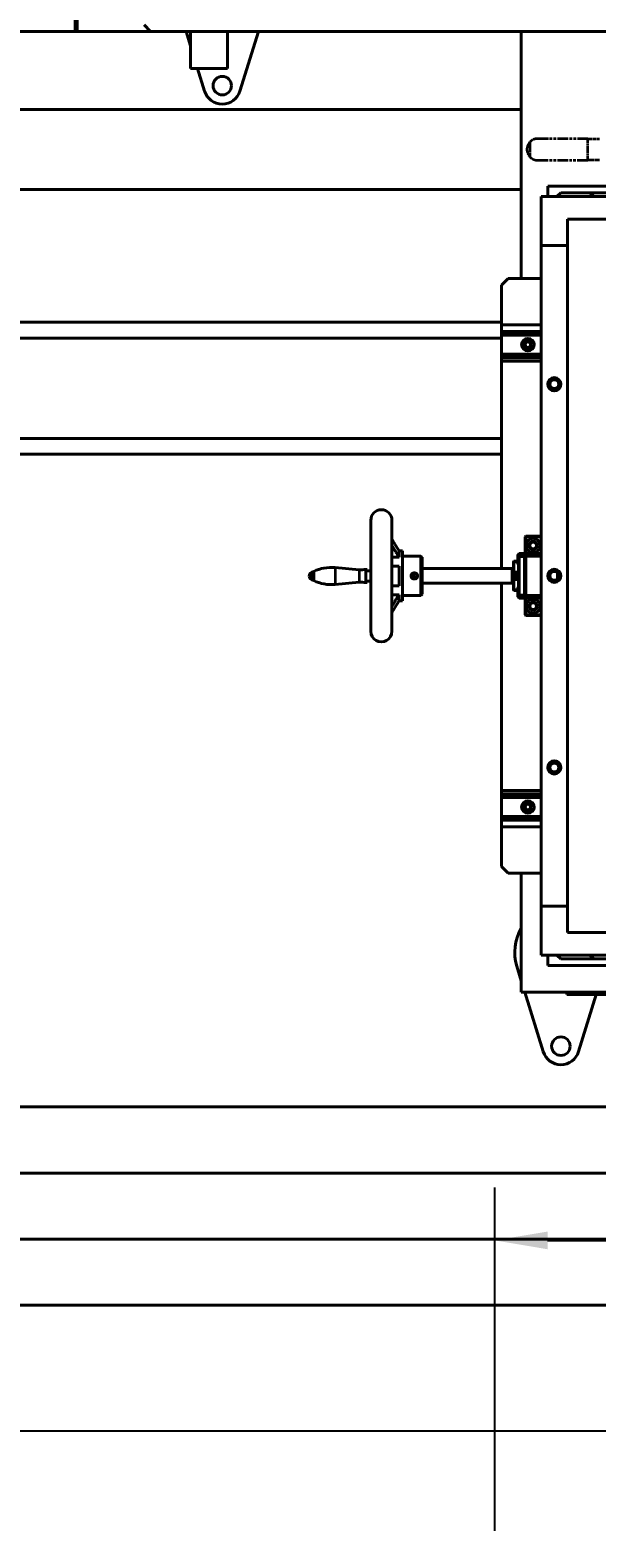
# Model space of a CAD drawing. Header units: millimetres. Extents: x 0 to 11890, y 0 to 8410.
# Drawn here: x 6135 to 6564, y 4682 to 5811 of the extents above; entities that cross this region are included whole.
import ezdxf

# ---------------------------------------------------------------- set-up
doc = ezdxf.new("R2010")
doc.units = ezdxf.units.MM
doc.header["$LTSCALE"] = 10
doc.linetypes.add('DOUBLE_DASH_CHAIN', pattern=[1.2403, 0.6614, -0.0827, 0.1654, -0.0827, 0.1654, -0.0827])
for name, color, linetype, lineweight in [('가시적인 것(ISO)', 3, 'Continuous', 40), ('가시적인 좁은 것(ISO)', 3, 'Continuous', 35), ('참조(ISO)', 6, 'DOUBLE_DASH_CHAIN', 35), ('치수(ISO)', 2, 'Continuous', 25)]:
    doc.layers.add(name, color=color, linetype=linetype, lineweight=lineweight)
doc.styles.add('치수 텍스트_PSTEK_POSCO', font='isocp.shx')
doc.dimstyles.new('치수_PSTEK_POSCO', dxfattribs={"dimscale": 10, "dimtxt": 3, "dimasz": 2, "dimexe": 2, "dimexo": 2.5, "dimgap": 1, "dimtad": 1, "dimrnd": 1e-08, "dimdsep": 46, "dimtxsty": '치수 텍스트_PSTEK_POSCO', "dimcen": 0.09, "dimdle": 10, "dimclrd": 7, "dimclre": 7, "dimclrt": 2, "dimadec": 1, "dimazin": 2, "dimtfac": 1, "dimtmove": 0, "dimatfit": 3, "dimfxl": 0, "dimtolj": 1, "dimlwd": -1, "dimlwe": -1, "dimarcsym": 0})

# ---------------------------------------------------------------- blocks, each defined once
blk = doc.blocks.new('*D25')
at = {"layer": 'Defpoints', "color": 0}
for p in [(7986.8, 6194.6), (6486.8, 4104.6), (8567.9, 4104.6)]:
    blk.add_point(p, dxfattribs=at)
at = {"layer": '치수(ISO)', "color": 7}
for p, q in [((8036.8, 6194.6), (8607.9, 6194.6)), ((8567.9, 6154.6), (8567.9, 4144.6)), ((6536.8, 4104.6), (8607.9, 4104.6))]:
    blk.add_line(p, q, dxfattribs=at)
for points in [[(8561.2, 6154.6), (8574.5, 6154.6), (8567.9, 6194.6)], [(8561.2, 4144.6), (8574.5, 4144.6), (8567.9, 4104.6)]]:
    blk.add_solid(points, dxfattribs=at)
at = {"layer": '치수(ISO)', "color": 2, "insert": (8517.9, 5073.7), "char_height": 60, "attachment_point": 4, "rotation": 90, "style": '치수 텍스트_PSTEK_POSCO'}
blk.add_mtext('\\A1;2090', dxfattribs=at)
blk = doc.blocks.new('*D26')
at = {"layer": 'Defpoints', "color": 0}
for p in [(7066.8, 4894.6), (7066.8, 4694.6), (6486.8, 4104.6)]:
    blk.add_point(p, dxfattribs=at)
at = {"layer": '치수(ISO)', "color": 7}
for p, q in [((6486.8, 4154.6), (6486.8, 4934.6)), ((7066.8, 4744.6), (7066.8, 4934.6)), ((6526.8, 4894.6), (7026.8, 4894.6))]:
    blk.add_line(p, q, dxfattribs=at)
for points in [[(6526.8, 4901.3), (6526.8, 4887.9), (6486.8, 4894.6)], [(7026.8, 4901.3), (7026.8, 4887.9), (7066.8, 4894.6)]]:
    blk.add_solid(points, dxfattribs=at)
at = {"layer": '치수(ISO)', "color": 2, "insert": (6722.8, 4944.6), "char_height": 60, "attachment_point": 4, "style": '치수 텍스트_PSTEK_POSCO'}
blk.add_mtext('\\A1;580', dxfattribs=at)
blk = doc.blocks.new('*D37')
at = {"layer": 'Defpoints', "color": 0}
for p in [(6781.8, 5127.6), (4568.3, 5027.6), (6781.8, 4750.5)]:
    blk.add_point(p, dxfattribs=at)
at = {"layer": '치수(ISO)', "color": 7}
for p, q in [((6781.8, 5077.6), (6781.8, 4710.5)), ((4568.3, 4977.6), (4568.3, 4710.5)), ((4608.3, 4750.5), (6741.8, 4750.5))]:
    blk.add_line(p, q, dxfattribs=at)
for points in [[(4608.3, 4757.1), (4608.3, 4743.8), (4568.3, 4750.5)], [(6741.8, 4757.1), (6741.8, 4743.8), (6781.8, 4750.5)]]:
    blk.add_solid(points, dxfattribs=at)
at = {"layer": '치수(ISO)', "color": 2, "insert": (5574.1, 4800.5), "char_height": 60, "attachment_point": 4, "style": '치수 텍스트_PSTEK_POSCO'}
blk.add_mtext('\\A1;2213.5', dxfattribs=at)

msp = doc.modelspace()

# ---------------------------------------------------------------- linework, layer by layer
at = {"layer": '가시적인 것(ISO)'}
for p, q in [((6168.826, 5809.597), (6168.826, 6579.597)), ((6170.326, 5809.597), (6170.326, 6579.597)), ((6226.076, 5809.597), (6221.076, 5814.597)), ((6168.826, 5809.597), (5203.826, 5809.597)), ((6170.326, 5809.597), (6168.826, 5809.597)), ((6226.076, 5809.597), (6170.326, 5809.597)), ((6226.076, 5809.597), (7281.076, 5809.597)), ((6256.326, 5798.776), (6252.976, 5809.597)), ((6256.326, 5809.597), (6256.326, 5781.597)), ((6284.326, 5809.597), (6284.326, 5781.597)), ((6307.677, 5809.597), (6293.7, 5764.456)), ((6506.826, 5809.597), (6506.826, 5622.597)), ((6256.326, 5781.597), (6284.326, 5781.597)), ((6266.953, 5764.456), (6261.646, 5781.597)), ((6025.326, 5750.547), (6506.826, 5750.547)), ((6025.326, 5690.047), (6506.826, 5690.047)), ((6526.826, 5684.597), (6526.826, 5692.597)), ((6526.826, 5692.597), (6586.826, 5692.597)), ((6725.026, 5684.597), (6521.826, 5684.597)), ((6521.826, 5684.597), (6521.826, 5647.597)), ((6533.826, 5684.597), (6536.826, 5687.597)), ((6561.826, 5687.597), (6536.826, 5687.597)), ((6558.826, 5684.597), (6561.826, 5687.597)), ((6591.826, 5687.597), (6561.826, 5687.597)), ((6541.826, 5667.597), (6541.826, 5127.597)), ((6541.826, 5667.597), (7021.826, 5667.597)), ((6541.826, 5647.597), (6521.826, 5647.597)), ((6521.826, 5147.597), (6521.826, 5647.597)), ((6491.826, 5617.597), (6496.826, 5622.597)), ((6521.826, 5622.597), (6496.826, 5622.597)), ((6491.826, 5617.597), (6491.826, 5587.597)), ((5149.323, 5589.597), (6491.826, 5589.597)), ((6491.826, 5582.597), (6491.826, 5587.597)), ((6491.826, 5587.597), (6521.826, 5587.597)), ((5148.969, 5577.597), (6491.826, 5577.597)), ((6491.826, 5582.497), (6491.826, 5582.597)), ((6491.826, 5582.597), (6491.926, 5582.597)), ((6491.926, 5582.597), (6491.826, 5582.497)), ((6491.826, 5582.07), (6491.826, 5582.497)), ((6491.826, 5580.365), (6491.826, 5582.07)), ((6521.826, 5582.07), (6491.826, 5582.07)), ((6491.826, 5579.857), (6491.826, 5580.365)), ((6521.826, 5580.365), (6491.826, 5580.365)), ((6491.826, 5579.857), (6491.926, 5579.757)), ((6491.826, 5565.337), (6491.826, 5579.857)), ((6521.826, 5582.597), (6491.926, 5582.597)), ((6491.926, 5579.757), (6491.926, 5565.437)), ((6521.826, 5579.757), (6491.926, 5579.757)), ((6491.926, 5565.437), (6491.826, 5565.337)), ((6491.826, 5565.337), (6491.826, 5564.829)), ((6521.826, 5564.829), (6491.826, 5564.829)), ((6491.826, 5564.829), (6491.826, 5563.124)), ((6521.826, 5565.437), (6491.926, 5565.437)), ((6491.826, 5563.124), (6491.826, 5562.697)), ((6521.826, 5563.124), (6491.826, 5563.124)), ((6491.826, 5560.097), (6491.826, 5562.697)), ((6491.826, 5562.697), (6491.926, 5562.597)), ((6491.826, 5560.097), (6491.826, 5403.097)), ((6521.826, 5560.097), (6491.826, 5560.097)), ((6521.826, 5562.597), (6491.926, 5562.597)), ((4908.326, 5501.597), (6491.826, 5501.597)), ((4908.326, 5489.597), (6491.826, 5489.597)), ((6392.826, 5400.461), (6392.826, 5439.597)), ((6408.826, 5355.597), (6408.826, 5439.597)), ((6414.201, 5416.597), (6411.083, 5421.587)), ((6510.326, 5427.597), (6509.826, 5427.097)), ((6509.826, 5414.097), (6509.826, 5427.097)), ((6509.826, 5427.097), (6510.326, 5427.097)), ((6510.326, 5427.597), (6521.826, 5427.597)), ((6510.326, 5427.597), (6510.326, 5427.097)), ((6521.826, 5427.097), (6510.326, 5427.097)), ((6510.326, 5427.097), (6510.326, 5420.597)), ((6510.326, 5420.597), (6510.326, 5414.597)), ((6408.826, 5411.834), (6414.201, 5411.834)), ((6414.201, 5416.597), (6414.201, 5411.834)), ((6414.201, 5416.597), (6416.826, 5416.597)), ((6416.826, 5378.597), (6416.826, 5416.597)), ((6416.826, 5412.597), (6430.826, 5412.597)), ((6430.826, 5382.597), (6430.826, 5412.597)), ((6431.826, 5411.597), (6430.826, 5412.597)), ((6431.826, 5383.597), (6431.826, 5411.597)), ((6500.826, 5408.297), (6501.126, 5408.597)), ((6500.826, 5408.297), (6500.826, 5407.966)), ((6500.826, 5400.239), (6500.826, 5407.966)), ((6501.126, 5408.236), (6501.126, 5408.597)), ((6504.226, 5408.597), (6501.126, 5408.597)), ((6504.226, 5408.236), (6501.126, 5408.236)), ((6501.126, 5408.236), (6501.126, 5400.394)), ((6504.226, 5413.271), (6504.226, 5406.671)), ((6504.826, 5413.471), (6504.426, 5413.471)), ((6505.326, 5414.597), (6504.826, 5414.097)), ((6504.826, 5414.097), (6504.826, 5413.153)), ((6504.826, 5413.153), (6504.826, 5412.149)), ((6504.826, 5411.768), (6504.826, 5412.149)), ((6504.826, 5387.02), (6504.826, 5408.174)), ((6505.326, 5414.597), (6509.326, 5414.597)), ((6505.326, 5412.336), (6505.326, 5414.597)), ((6509.326, 5412.336), (6505.326, 5412.336)), ((6505.326, 5412.336), (6505.326, 5382.858)), ((6509.326, 5414.597), (6509.326, 5412.336)), ((6509.826, 5414.097), (6509.326, 5414.597)), ((6509.326, 5382.858), (6509.326, 5412.336)), ((6509.826, 5414.097), (6510.326, 5414.597)), ((6509.826, 5412.39), (6509.826, 5414.097)), ((6509.826, 5412.39), (6510.326, 5412.597)), ((6509.826, 5382.804), (6509.826, 5412.39)), ((6510.326, 5414.597), (6521.826, 5414.597)), ((6510.326, 5414.597), (6510.326, 5412.597)), ((6521.826, 5412.597), (6510.326, 5412.597)), ((6510.326, 5412.597), (6510.326, 5382.597)), ((6347.884, 5400.114), (6349.58, 5400.924)), ((6383.952, 5402.216), (6365.727, 5403.835)), ((6389.176, 5402.457), (6389.176, 5392.457)), ((6390.176, 5402.457), (6389.176, 5402.457)), ((6390.176, 5402.457), (6390.176, 5401.445)), ((6390.176, 5401.468), (6392.826, 5401.468)), ((6392.826, 5401.445), (6390.176, 5401.445)), ((6414.201, 5405.031), (6408.826, 5405.031)), ((6414.201, 5405.031), (6414.201, 5390.031)), ((6425.304, 5395.578), (6425.279, 5395.578)), ((6425.304, 5395.571), (6425.304, 5395.578)), ((6426.348, 5395.578), (6426.348, 5395.571)), ((6426.374, 5395.578), (6426.348, 5395.578)), ((6499.826, 5403.097), (6431.826, 5403.097)), ((6499.826, 5403.597), (6499.826, 5391.597)), ((6500.826, 5403.597), (6499.826, 5403.597)), ((6500.826, 5400.239), (6500.826, 5394.955)), ((6501.126, 5394.801), (6501.126, 5400.394)), ((6501.126, 5400.394), (6504.826, 5400.394)), ((6503.326, 5398.752), (6502.326, 5398.174)), ((6502.326, 5398.174), (6502.326, 5397.02)), ((6502.326, 5397.02), (6503.326, 5396.442)), ((6504.326, 5398.174), (6503.326, 5398.752)), ((6503.326, 5396.442), (6504.326, 5397.02)), ((6504.326, 5397.02), (6504.326, 5398.174)), ((6504.826, 5406.471), (6504.426, 5406.471)), ((6534.326, 5395.407), (6534.326, 5399.787)), ((6534.826, 5399.027), (6534.826, 5396.167)), ((6535.076, 5398.292), (6535.076, 5396.902)), ((6347.884, 5394.799), (6349.58, 5393.99)), ((6383.952, 5392.697), (6365.727, 5391.078)), ((6390.176, 5392.457), (6389.176, 5392.457)), ((6390.176, 5393.445), (6390.176, 5392.457)), ((6390.176, 5393.445), (6392.826, 5393.445)), ((6392.826, 5355.597), (6392.826, 5394.415)), ((6499.826, 5392.097), (6431.826, 5392.097)), ((6491.826, 5392.097), (6491.826, 5235.097)), ((6500.826, 5391.597), (6499.826, 5391.597)), ((6500.826, 5387.228), (6500.826, 5394.955)), ((6500.826, 5387.228), (6500.826, 5386.897)), ((6500.826, 5386.897), (6501.126, 5386.597)), ((6504.826, 5394.801), (6501.126, 5394.801)), ((6501.126, 5394.801), (6501.126, 5386.958)), ((6501.126, 5386.958), (6504.226, 5386.958)), ((6501.126, 5386.597), (6501.126, 5386.958)), ((6504.226, 5386.597), (6501.126, 5386.597)), ((6504.226, 5388.523), (6504.226, 5381.923)), ((6504.826, 5388.723), (6504.426, 5388.723)), ((6414.201, 5383.265), (6408.826, 5383.265)), ((6414.201, 5378.597), (6410.729, 5373.039)), ((6414.201, 5383.265), (6414.201, 5378.597)), ((6414.201, 5378.597), (6416.826, 5378.597)), ((6416.826, 5382.597), (6430.826, 5382.597)), ((6431.826, 5383.597), (6430.826, 5382.597)), ((6504.826, 5381.723), (6504.426, 5381.723)), ((6504.826, 5383.045), (6504.826, 5383.426)), ((6504.826, 5383.045), (6504.826, 5382.041)), ((6504.826, 5382.041), (6504.826, 5381.097)), ((6504.826, 5381.097), (6505.326, 5380.597)), ((6505.326, 5380.597), (6505.326, 5382.858)), ((6505.326, 5382.858), (6509.326, 5382.858)), ((6509.326, 5380.597), (6505.326, 5380.597)), ((6509.326, 5382.858), (6509.326, 5380.597)), ((6509.326, 5380.597), (6509.826, 5381.097)), ((6509.826, 5381.097), (6509.826, 5382.804)), ((6509.826, 5382.804), (6510.326, 5382.597)), ((6509.826, 5368.097), (6509.826, 5381.097)), ((6510.326, 5380.597), (6509.826, 5381.097)), ((6510.326, 5382.597), (6521.826, 5382.597)), ((6510.326, 5382.597), (6510.326, 5380.597)), ((6510.326, 5380.597), (6510.326, 5374.597)), ((6521.826, 5380.597), (6510.326, 5380.597)), ((6510.326, 5374.597), (6510.326, 5368.097)), ((6509.826, 5368.097), (6510.326, 5367.597)), ((6510.326, 5368.097), (6509.826, 5368.097)), ((6510.326, 5368.097), (6521.826, 5368.097)), ((6510.326, 5368.097), (6510.326, 5367.597)), ((6521.826, 5367.597), (6510.326, 5367.597)), ((6521.826, 5252.597), (6521.826, 5110.597)), ((6491.826, 5232.497), (6491.826, 5235.097)), ((6491.826, 5235.097), (6521.826, 5235.097)), ((6491.926, 5232.597), (6491.826, 5232.497)), ((6491.826, 5232.07), (6491.826, 5232.497)), ((6491.826, 5230.365), (6491.826, 5232.07)), ((6521.826, 5232.07), (6491.826, 5232.07)), ((6491.826, 5229.857), (6491.826, 5230.365)), ((6521.826, 5230.365), (6491.826, 5230.365)), ((6491.826, 5229.857), (6491.926, 5229.757)), ((6491.826, 5215.337), (6491.826, 5229.857)), ((6521.826, 5232.597), (6491.926, 5232.597)), ((6491.926, 5229.757), (6491.926, 5215.437)), ((6521.826, 5229.757), (6491.926, 5229.757)), ((6491.926, 5215.437), (6491.826, 5215.337)), ((6491.826, 5215.337), (6491.826, 5214.829)), ((6521.826, 5214.829), (6491.826, 5214.829)), ((6491.826, 5214.829), (6491.826, 5213.124)), ((6521.826, 5215.437), (6491.926, 5215.437)), ((6491.826, 5213.124), (6491.826, 5212.697)), ((6521.826, 5213.124), (6491.826, 5213.124)), ((6491.826, 5212.597), (6491.826, 5212.697)), ((6491.826, 5212.697), (6491.926, 5212.597)), ((6491.926, 5212.597), (6491.826, 5212.597)), ((6491.826, 5207.597), (6491.826, 5212.597)), ((6491.826, 5207.597), (6491.826, 5177.597)), ((6521.826, 5207.597), (6491.826, 5207.597)), ((6521.826, 5212.597), (6491.926, 5212.597)), ((6496.826, 5172.597), (6491.826, 5177.597)), ((6496.826, 5172.597), (6521.826, 5172.597)), ((6506.826, 5172.597), (6506.826, 5082.597)), ((6521.826, 5147.597), (6541.826, 5147.597)), ((7021.826, 5127.597), (6541.826, 5127.597)), ((6506.826, 5091.154), (6503.392, 5102.245)), ((6521.826, 5110.597), (7041.826, 5110.597)), ((6526.826, 5102.597), (6526.826, 5110.597)), ((6586.826, 5102.597), (6526.826, 5102.597)), ((6536.826, 5107.597), (6533.826, 5110.597)), ((6536.826, 5107.597), (6561.826, 5107.597)), ((6561.826, 5107.597), (6558.826, 5110.597)), ((6561.826, 5107.597), (6591.826, 5107.597)), ((6731.826, 5082.597), (6506.826, 5082.597)), ((6523.453, 5037.456), (6509.476, 5082.597)), ((6541.326, 5082.597), (6541.326, 5080.597)), ((6541.326, 5080.597), (6546.326, 5080.597)), ((6546.326, 5080.597), (6546.326, 5082.597)), ((6546.326, 5080.597), (6732.08, 5080.597)), ((6563.558, 5080.597), (6550.2, 5037.456))]:
    msp.add_line(p, q, dxfattribs=at)
at = {"layer": '가시적인 것(ISO)', "color": 5}
for p, q in [((4976.826, 4995.597), (7246.266, 4995.597)), ((4976.826, 4945.597), (7246.266, 4945.597))]:
    msp.add_line(p, q, dxfattribs=at)
at = {"layer": '가시적인 것(ISO)', "color": 1}
for p, q in [((5086.826, 4895.597), (7137.387, 4895.597)), ((5086.826, 4845.597), (7137.387, 4845.597))]:
    msp.add_line(p, q, dxfattribs=at)
at = {"layer": '가시적인 것(ISO)'}
for centre, radius in [((6280.326, 5768.597), 7), ((6511.826, 5572.597), 4.75), ((6511.826, 5572.597), 3), ((6511.826, 5572.597), 2.067), ((6531.826, 5542.597), 5), ((6531.826, 5542.597), 3.323), ((6515.826, 5420.597), 5.5), ((6515.826, 5420.597), 5.4), ((6515.826, 5420.597), 3.3), ((6515.826, 5420.597), 2.458), ((6531.826, 5397.597), 5), ((6531.826, 5397.597), 3.323), ((6515.826, 5374.597), 5.5), ((6515.826, 5374.597), 5.4), ((6515.826, 5374.597), 3.3), ((6515.826, 5374.597), 2.458), ((6531.826, 5252.597), 5), ((6531.826, 5252.597), 3.323), ((6511.826, 5222.597), 4.75), ((6511.826, 5222.597), 3), ((6511.826, 5222.597), 2.067), ((6536.826, 5041.597), 7)]:
    msp.add_circle(centre, radius, dxfattribs=at)
for centre, radius, start, end in [((6280.326, 5768.597), 14, 197.203994, 342.796006), ((6400.826, 5439.597), 8, 359.999991, 179.999991), ((6504.426, 5413.271), 0.2, 89.999991, 179.999991), ((6349.176, 5397.407), 3, 115.514539, 179.045017), ((6349.176, 5397.507), 3, 180.954965, 244.485443), ((6362.976, 5372.857), 31.1, 84.925362, 115.514539), ((6385.676, 5421.64), 19.5, 264.925362, 280.339882), ((6503.326, 5397.597), 1.61, 21.302232, 338.69775), ((6504.426, 5406.671), 0.2, 179.999991, 269.999991), ((6362.976, 5422.057), 31.1, 244.485443, 275.07462), ((6385.676, 5373.273), 19.5, 79.6601, 95.07462), ((6504.426, 5388.523), 0.2, 89.999991, 179.999991), ((6504.426, 5381.923), 0.2, 179.999991, 269.999991), ((6400.826, 5355.597), 8, 179.999991, 359.999991), ((6536.826, 5112.597), 35, 148.997281, 197.203994), ((6536.826, 5041.597), 14, 197.203994, 342.796006)]:
    msp.add_arc(centre, radius, start, end, dxfattribs=at)
for centre, major_axis, ratio, start_param, end_param in [((6546.823, 5189.913), (0, 230.035), 0.70710678, 0.25796744, 0.26114789), ((6467.829, 5189.913), (0, 230.035), 0.70710678, 6.02203742, 6.02521787), ((6425.826, 5397.571), (-2.067, -0.015), 0.99999279, 0, 1.30846709), ((6423.826, 5397.586), (2, -0.005), 0.99999279, 5.19202425, 6.28318531), ((6425.826, 5397.571), (2, 0.522), 0.99999371, 4.71238898, 6.02085607), ((6546.823, 5605.281), (0, -230.035), 0.70710678, 6.02203742, 6.02521787), ((6467.83, 5605.281), (0, -230.035), 0.70710678, 0.25796744, 0.26114789)]:
    msp.add_ellipse(centre, major_axis=major_axis, ratio=ratio, start_param=start_param, end_param=end_param, dxfattribs=at)
msp.add_ellipse((6425.826, 5397.542), major_axis=(-2.067, 0), ratio=0.99999279, dxfattribs=at)
for points, weights in [([(6411.083, 5421.587), (6410.041, 5423.255), (6408.826, 5425.174)], [1.05087953168, 1.04850773875, 1.04053846828]), ([(6408.826, 5420.484), (6412.07, 5415.361), (6414.201, 5411.834)], [1.04053846828, 1.06209310813, 1.0426993639]), ([(6414.201, 5405.031), (6412.07, 5405.017), (6408.826, 5404.996)], [1.0426993639, 1.06209310813, 1.04053846828]), ([(6408.826, 5389.996), (6412.07, 5390.017), (6414.201, 5390.031)], [1.04053846828, 1.06209310813, 1.0426993639]), ([(6414.201, 5383.265), (6412.07, 5379.729), (6408.826, 5374.593)], [1.0426993639, 1.06209310813, 1.04053846828]), ([(6408.826, 5370.012), (6409.838, 5371.614), (6410.729, 5373.039)], [1.04053846828, 1.04716681352, 1.04992289021])]:
    msp.add_rational_spline(points, weights, degree=2, dxfattribs=at)
for points, degree in [([(6500.826, 5407.966), (6500.926, 5408.056), (6501.026, 5408.146), (6501.126, 5408.236)], 3), ([(6504.826, 5408.174), (6505.201, 5409.971), (6504.826, 5411.768)], 2), ([(6500.826, 5400.239), (6500.926, 5400.29), (6501.026, 5400.342), (6501.126, 5400.394)], 3), ([(6504.815, 5398.31), (6504.819, 5398.301), (6504.823, 5398.293), (6504.826, 5398.284)], 3), ([(6504.826, 5396.91), (6504.823, 5396.901), (6504.819, 5396.893), (6504.815, 5396.885)], 3), ([(6500.826, 5394.955), (6500.926, 5394.904), (6501.026, 5394.852), (6501.126, 5394.801)], 3), ([(6500.826, 5387.228), (6500.926, 5387.138), (6501.026, 5387.048), (6501.126, 5386.958)], 3), ([(6504.826, 5387.02), (6505.201, 5385.223), (6504.826, 5383.426)], 2)]:
    msp.add_open_spline(points, degree=degree, dxfattribs=at)
for points, knots in [([(6392.826, 5400.461), (6392.826, 5400.127), (6392.832, 5399.771), (6392.851, 5398.713), (6392.863, 5397.984), (6392.86, 5396.562), (6392.846, 5395.88), (6392.83, 5394.955), (6392.826, 5394.678), (6392.826, 5394.415)], [-1.494225547, -1.494225547, -1.494225547, -1.494225547, -1.367346486, -1.367346486, -1.132597258, -1.132597258, -0.910383215, -0.910383215, -0.81009636, -0.81009636, -0.81009636, -0.81009636]), ([(6423.326, 5397.54), (6423.326, 5397.846), (6423.396, 5398.169), (6423.669, 5398.753), (6423.872, 5399.014), (6424.324, 5399.416), (6424.603, 5399.584), (6425.203, 5399.807), (6425.526, 5399.86), (6426.127, 5399.86), (6426.449, 5399.807), (6427.05, 5399.584), (6427.328, 5399.416), (6427.781, 5399.014), (6427.984, 5398.753), (6428.257, 5398.169), (6428.326, 5397.846), (6428.326, 5397.54)], [0.363778522, 0.363778522, 0.363778522, 0.363778522, 0.455520251, 0.455520251, 0.547261981, 0.547261981, 0.637409512, 0.637409512, 0.727557043, 0.727557043, 0.817704574, 0.817704574, 0.907852105, 0.907852105, 0.999593835, 0.999593835, 1.091335565, 1.091335565, 1.091335565, 1.091335565]), ([(6428.326, 5397.54), (6428.326, 5397.234), (6428.257, 5396.912), (6427.984, 5396.328), (6427.781, 5396.067), (6427.328, 5395.666), (6427.05, 5395.497), (6426.449, 5395.275), (6426.127, 5395.221), (6425.826, 5395.221), (6425.526, 5395.221), (6425.203, 5395.275), (6424.603, 5395.497), (6424.324, 5395.666), (6423.872, 5396.067), (6423.669, 5396.328), (6423.396, 5396.912), (6423.326, 5397.234), (6423.326, 5397.54)], [1.091335565, 1.091335565, 1.091335565, 1.091335565, 1.183077295, 1.183077295, 1.274819024, 1.274819024, 1.364966555, 1.364966555, 1.455114086, 1.455114086, 1.455114086, 1.545261618, 1.545261618, 1.635409149, 1.635409149, 1.727150878, 1.727150878, 1.818892608, 1.818892608, 1.818892608, 1.818892608]), ([(6425.826, 5397.576), (6425.826, 5397.323), (6425.775, 5397.054), (6425.57, 5396.562), (6425.417, 5396.339), (6425.103, 5396.025), (6424.936, 5395.901), (6424.752, 5395.805)], [-0.304395408, -0.304395408, -0.304395408, -0.304395408, -0.228322105, -0.228322105, -0.152248801, -0.152248801, -0.0927217, -0.0927217, -0.0927217, -0.0927217]), ([(6424.79, 5399.33), (6424.959, 5399.236), (6425.112, 5399.12), (6425.417, 5398.815), (6425.57, 5398.591), (6425.775, 5398.099), (6425.826, 5397.83), (6425.826, 5397.576)], [-0.512028167, -0.512028167, -0.512028167, -0.512028167, -0.456542016, -0.456542016, -0.380468712, -0.380468712, -0.304395408, -0.304395408, -0.304395408, -0.304395408]), ([(6425.304, 5395.578), (6425.478, 5395.533), (6425.655, 5395.511), (6425.826, 5395.511), (6425.997, 5395.511), (6426.175, 5395.533), (6426.348, 5395.578)], [-0.051299157, -0.051299157, -0.051299157, -0.051299157, 0, 0, 0, 0.051299158, 0.051299158, 0.051299158, 0.051299158]), ([(6501.676, 5397.597), (6501.676, 5397.805), (6501.718, 5398.026), (6501.813, 5398.256), (6501.825, 5398.283), (6501.838, 5398.31)], [0.7470520181, 0.7470520181, 0.7470520181, 0.7470520181, 0.8093058102, 0.8093058102, 0.8176303323, 0.8176303323, 0.8176303323, 0.8176303323]), ([(6501.838, 5396.885), (6501.785, 5396.995), (6501.745, 5397.11), (6501.718, 5397.231), (6501.69, 5397.351), (6501.676, 5397.473), (6501.676, 5397.597)], [0.009598546532, 0.009598546532, 0.009598546532, 0.009598546532, 0.009964583064, 0.009964583064, 0.009964583064, 0.010330619596, 0.010330619596, 0.010330619596, 0.010330619596]), ([(6501.838, 5398.31), (6501.91, 5398.513), (6502.015, 5398.704), (6502.275, 5399.041), (6502.456, 5399.205), (6502.869, 5399.431), (6503.101, 5399.492), (6503.552, 5399.492), (6503.784, 5399.431), (6504.197, 5399.205), (6504.378, 5399.041), (6504.638, 5398.704), (6504.742, 5398.513), (6504.815, 5398.31)], [-0.725546894, -0.725546894, -0.725546894, -0.725546894, -0.66491634, -0.66491634, -0.597348862, -0.597348862, -0.529781384, -0.529781384, -0.462213906, -0.462213906, -0.394646428, -0.394646428, -0.334015874, -0.334015874, -0.334015874, -0.334015874]), ([(6504.815, 5396.885), (6504.742, 5396.681), (6504.638, 5396.49), (6504.378, 5396.153), (6504.197, 5395.989), (6503.784, 5395.763), (6503.552, 5395.702), (6503.326, 5395.702), (6503.101, 5395.702), (6502.869, 5395.763), (6502.456, 5395.989), (6502.275, 5396.153), (6502.015, 5396.49), (6501.91, 5396.681), (6501.838, 5396.885)], [0.863797258, 0.863797258, 0.863797258, 0.863797258, 0.924427812, 0.924427812, 0.99199529, 0.99199529, 1.059562768, 1.059562768, 1.059562768, 1.127130246, 1.127130246, 1.194697723, 1.194697723, 1.255328278, 1.255328278, 1.255328278, 1.255328278])]:
    msp.add_open_spline(points, degree=3, knots=knots, dxfattribs=at)
at = {"layer": '가시적인 좁은 것(ISO)'}
for p, q in [((6504.426, 5406.471), (6504.426, 5413.471)), ((6347.884, 5400.114), (6347.884, 5394.799)), ((6349.58, 5400.924), (6349.58, 5393.99)), ((6365.727, 5403.835), (6365.727, 5391.078)), ((6383.952, 5402.216), (6383.952, 5392.697)), ((6500.826, 5402.995), (6499.826, 5402.995)), ((6499.826, 5392.199), (6500.826, 5392.199)), ((6504.426, 5381.723), (6504.426, 5388.723))]:
    msp.add_line(p, q, dxfattribs=at)
for centre, radius, start, end in [((6511.826, 5572.597), 2.5, 259.999991, 169.999991), ((6531.826, 5542.597), 4, 259.99999, 169.99999), ((6515.826, 5420.597), 3, 99.999991, 9.999991), ((6531.826, 5397.597), 4, 259.99999, 169.99999), ((6515.826, 5374.597), 3, 169.999991, 79.999991), ((6531.826, 5252.597), 4, 259.99999, 169.99999), ((6511.826, 5222.597), 2.5, 79.999991, 349.999991)]:
    msp.add_arc(centre, radius, start, end, dxfattribs=at)
at = {"layer": '참조(ISO)', "ltscale": 0.372112}
msp.add_line((6513.576, 5714.434), (6513.576, 5726.16), dxfattribs=at)
at = {"layer": '참조(ISO)', "ltscale": 1.21083}
for p, q in [((6557.35, 5728.422), (6519.201, 5728.422)), ((6519.201, 5712.172), (6557.35, 5712.172))]:
    msp.add_line(p, q, dxfattribs=at)
at = {"layer": '참조(ISO)', "ltscale": 0.332305}
for p, q in [((6557.35, 5728.422), (6566.01, 5728.422)), ((6566.01, 5712.172), (6557.35, 5712.172))]:
    msp.add_line(p, q, dxfattribs=at)
at = {"layer": '참조(ISO)', "ltscale": 0.515714}
msp.add_line((6557.35, 5712.172), (6557.35, 5728.422), dxfattribs=at)
at = {"layer": '참조(ISO)', "ltscale": 0.197117}
for start, end in [(90, 133.813061), (226.186939, 270)]:
    msp.add_arc((6519.201, 5720.297), 8.125, start, end, dxfattribs=at)
at = {"layer": '참조(ISO)', "ltscale": 0.22468}
for points, knots in [([(6513.576, 5726.16), (6513.16, 5725.761), (6512.795, 5725.326), (6512.166, 5724.4), (6511.903, 5723.909), (6511.273, 5722.387), (6511.076, 5721.306), (6511.076, 5720.297)], [1.5318594, 1.5318594, 1.5318594, 1.5318594, 1.704866677, 1.704866677, 1.877873954, 1.877873954, 2.223888508, 2.223888508, 2.223888508, 2.223888508]), ([(6511.076, 5720.297), (6511.076, 5719.288), (6511.273, 5718.207), (6511.903, 5716.685), (6512.166, 5716.194), (6512.795, 5715.268), (6513.16, 5714.833), (6513.576, 5714.434)], [0, 0, 0, 0, 0.346014554, 0.346014554, 0.51902183, 0.51902183, 0.692029107, 0.692029107, 0.692029107, 0.692029107])]:
    msp.add_open_spline(points, degree=3, knots=knots, dxfattribs=at)

# ---------------------------------------------------------------- dimensions: what is measured, and where the dimension line sits
at = {"layer": '치수(ISO)', "color": 7}
for base, p1, p2, angle, picture, middle in [((8567.882, 4104.597), (7986.826, 6194.597), (6486.826, 4104.597), 90, '*D25', (8567.882, 5149.597)), ((6781.826, 4750.469), (4568.326, 5027.597), (6781.826, 5127.597), 180, '*D37', (5675.076, 4750.469)), ((7066.826, 4894.597), (6486.826, 4104.597), (7066.826, 4694.597), 180, '*D26', (6776.826, 4894.597))]:
    dim = msp.add_linear_dim(base=base, p1=p1, p2=p2, angle=angle, dimstyle='치수_PSTEK_POSCO', override={"dimscale": 20, "dimtofl": 0, "dimatfit": 1}, dxfattribs=at)
    dim.commit()
    dim.dimension.update_dxf_attribs({"geometry": picture, "text_midpoint": middle, "dimtype": 160})

doc.saveas('drawing.dxf')
